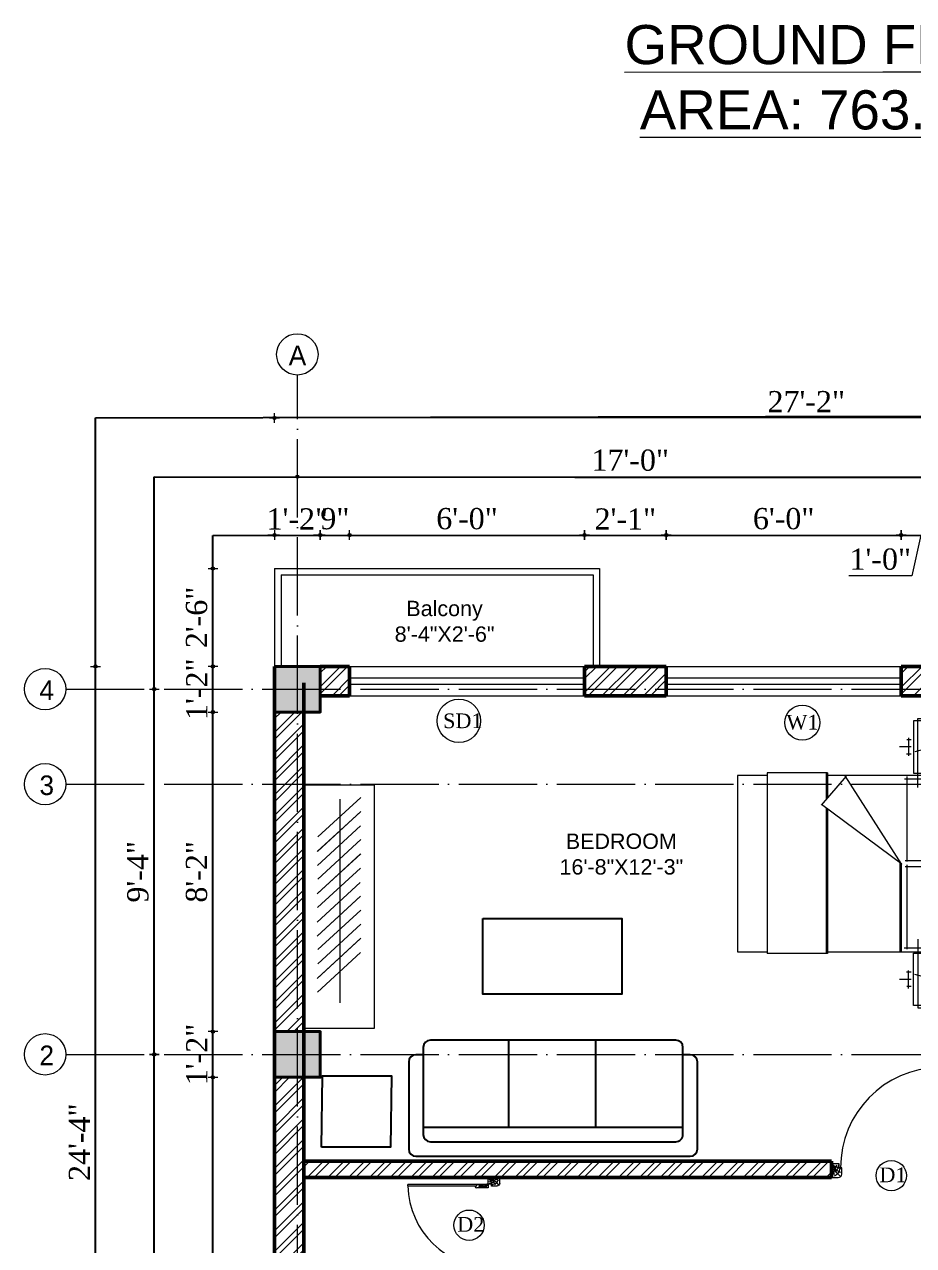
# Model space of a CAD drawing. Header units: inches. Extents: x 5914 to 162157, y -20538 to 282354.
# Drawn here: x 153976 to 154248.5, y -19398.5 to -19024.3 of the extents above; entities that cross this region are included whole.
import ezdxf

# ---------------------------------------------------------------- set-up
doc = ezdxf.new("R2010")
doc.units = ezdxf.units.IN
doc.header["$MEASUREMENT"] = 0
doc.header["$PDMODE"] = 99
doc.linetypes.add('ACAD_ISO04W100', pattern=[30, 24, -3, 0, -3])
for name, color, linetype, lineweight in [('.09', 24, 'Continuous', 9), ('.1', 168, 'Continuous', 13), ('A-FUR', 42, 'Continuous', 5), ('CENTER  LINE RA', 10, 'ACAD_ISO04W100', 20), ('CONC. OUTLINE RA', 150, 'Continuous', 40), ('DOOR-WIN RA', 3, 'Continuous', 20), ('ELE2 RA', 130, 'Continuous', 20), ('Furniture', 22, 'Continuous', 13), ('Hatch', 254, 'Continuous', 9), ('HATCH RA', 8, 'Continuous', 5), ('Text', 7, 'Continuous', 18), ('TEXTLAYER', 7, 'Continuous', 18), ('WALL RA', 42, 'Continuous', 50)]:
    doc.layers.add(name, color=color, linetype=linetype, lineweight=lineweight)
for name, color, linetype in [('lettring', 7, 'Continuous'), ('THIETBI', 8, 'Continuous'), ('WINDOW+dOOR', 5, 'Continuous')]:
    doc.layers.add(name, color=color, linetype=linetype)
doc.styles.add('DIM', font='dutch.ttf')
doc.styles.get("Standard").update_dxf_attribs({"font": 'arial.ttf'})
doc.styles.add('titles', font='GOTHICB.TTF')
doc.dimstyles.new('Copy of DIM 8', dxfattribs={"dimtxt": 6.5, "dimasz": 1, "dimexe": 6, "dimexo": 18, "dimgap": 1.6875, "dimtad": 1, "dimdec": 0, "dimzin": 3, "dimdsep": 46, "dimlunit": 4, "dimtxsty": 'DIM', "dimblk": 'dot 2', "dimcen": 0.09375, "dimse1": 1, "dimse2": 1, "dimclrd": 1, "dimclre": 1, "dimclrt": 256, "dimadec": 0, "dimazin": 0, "dimtfac": 0.75, "dimtdec": 0, "dimtix": 1, "dimtmove": 1, "dimatfit": 3, "dimldrblk": 'DOT', "dimfxl": 1, "dimtolj": 1, "dimtzin": 0, "dimlwd": 9, "dimlwe": 9, "dimarcsym": 0})
pattern_1 = [(45, (9494.8653, -3872.767), (-3.18198052, 3.18198052), []), (45, (9496.9866, -3872.767), (-3.18198052, 3.18198052), [])]

# ---------------------------------------------------------------- blocks, each defined once
blk = doc.blocks.new('30 inch door')
at = {"layer": '.09'}
blk.add_arc((10330.01, 24687.1), 25.67, 91.332, 180, dxfattribs=at)
at = {"layer": '.1'}
for p, q in [((10329.41, 24712.76), (10329.41, 24691.67)), ((10329.41, 24712.76), (10329.81, 24712.76)), ((10329.81, 24691.67), (10329.81, 24712.76)), ((10328.81, 24688.15), (10328.81, 24691.67)), ((10329.29, 24692.15), (10329.41, 24692.15)), ((10329.41, 24692.15), (10329.41, 24691.67)), ((10329.41, 24691.67), (10329.81, 24691.67)), ((10329.41, 24691.67), (10329.81, 24691.67)), ((10329.81, 24691.67), (10329.81, 24692.15)), ((10329.81, 24692.15), (10330.01, 24692.15)), ((10330.01, 24692.15), (10330.01, 24688.15)), ((10302.02, 24688.15), (10302.02, 24684.65)), ((10304.03, 24688.15), (10302.02, 24688.15)), ((10304.03, 24688.15), (10304.03, 24688.15)), ((10304.03, 24687.1), (10304.03, 24688.15)), ((10304.65, 24687.1), (10304.03, 24687.1)), ((10304.65, 24685.52), (10304.65, 24687.1)), ((10330.01, 24688.15), (10328.81, 24688.15)), ((10329.4, 24687.1), (10330.01, 24687.1)), ((10329.4, 24685.52), (10329.4, 24687.1)), ((10330.01, 24687.1), (10330.01, 24688.15)), ((10330.01, 24688.15), (10332.02, 24688.15)), ((10332.02, 24688.15), (10332.02, 24684.65)), ((10302.02, 24684.65), (10303.77, 24684.65)), ((10332.02, 24684.65), (10330.27, 24684.65))]:
    blk.add_line(p, q, dxfattribs=at)
for centre, major_axis, start_param, end_param in [((10329.29, 24691.67), (-0.339, 0.339), 5.497787, 7.068583), ((10303.77, 24685.52), (-0.619, -0.619), 0.785398, 2.356194)]:
    blk.add_ellipse(centre, major_axis=major_axis, ratio=1, start_param=start_param, end_param=end_param, dxfattribs=at)
at = {"layer": '.1', "extrusion": (0, 0, -1)}
blk.add_ellipse((10330.27, 24685.52), major_axis=(-0.619, 0.619), ratio=1, start_param=3.926991, end_param=5.497787, dxfattribs=at)
blk.add_line((10330.01, 24688.15), (10330.01, 24688.15))
at = {"layer": 'Hatch', "lineweight": 0}
for points, knots in [([(10330.01, 24688.15), (10329.8, 24688.26), (10329.35, 24688.51), (10329.11, 24688.97), (10328.99, 24689.22)], [0, 0, 0, 0, 17.459472, 37.737029, 37.737029, 37.737029, 37.737029]), ([(10329.9, 24690.9), (10329.69, 24690.85), (10329.25, 24690.74), (10329.1, 24690.31), (10329.02, 24690.08)], [0, 0, 0, 0, 15.424483, 31.99547, 31.99547, 31.99547, 31.99547]), ([(10329.92, 24690.24), (10329.72, 24690.12), (10329.23, 24689.84), (10329.13, 24689.27), (10329.07, 24688.95)], [0, 0, 0, 0, 17.254821, 40.319618, 40.319618, 40.319618, 40.319618]), ([(10330.01, 24688.15), (10329.7, 24688.44), (10329.1, 24689.01), (10329.14, 24689.82), (10329.09, 24691.13)], [0, 0, 0, 0, 30.296971, 58.529009, 58.529009, 58.529009, 58.529009]), ([(10329.9, 24689.44), (10329.59, 24689.24), (10329.23, 24689.01), (10329.2, 24688.63), (10329.2, 24688.58)], [0, 0, 0, 0, 24.633819, 28.489546, 28.489546, 28.489546, 28.489546]), ([(10330.01, 24688.15), (10329.86, 24688.5), (10329.47, 24689.39), (10329.44, 24690.38), (10329.42, 24690.98)], [0, 0, 0, 0, 28.413311, 72.750806, 72.750806, 72.750806, 72.750806]), ([(10330.01, 24688.15), (10329.93, 24688.7), (10329.77, 24689.76), (10329.75, 24690.84), (10329.74, 24691.37)], [0, 0, 0, 0, 41.50394, 80.765622, 80.765622, 80.765622, 80.765622]), ([(10302.02, 24688.15), (10302.05, 24687.95), (10302.17, 24687.01), (10302.48, 24686.12), (10302.72, 24685.42)], [0, 0, 0, 0, 17.459471, 80.67073, 80.67073, 80.67073, 80.67073]), ([(10302.02, 24688.15), (10302.41, 24687.86), (10303.15, 24687.31), (10304.04, 24687.05), (10304.45, 24686.93)], [0, 0, 0, 0, 41.503939, 78.170205, 78.170205, 78.170205, 78.170205]), ([(10302.02, 24688.15), (10302.45, 24687.5), (10303.05, 24686.59), (10304.02, 24686.14), (10304.29, 24686.01)], [0, 0, 0, 0, 64.705486, 90.408952, 90.408952, 90.408952, 90.408952]), ([(10302.02, 24688.15), (10302.13, 24687.79), (10302.35, 24687.1), (10302.97, 24686.1), (10304.18, 24685.07)], [0, 0, 0, 0, 30.296971, 58.529009, 58.529009, 58.529009, 58.529009]), ([(10303.35, 24687.82), (10303.2, 24687.43), (10302.98, 24686.82), (10302.44, 24686.51), (10302.25, 24686.4)], [0, 0, 0, 0, 34.642749, 52.790216, 52.790216, 52.790216, 52.790216]), ([(10303.86, 24687.89), (10303.73, 24687.32), (10303.52, 24686.4), (10302.7, 24686), (10302.39, 24685.85)], [0, 0, 0, 0, 47.051669, 75.417188, 75.417188, 75.417188, 75.417188]), ([(10304.15, 24687.01), (10304.07, 24686.57), (10303.9, 24685.69), (10303.13, 24685.22), (10302.75, 24684.98)], [0, 0, 0, 0, 36.886594, 73.591637, 73.591637, 73.591637, 73.591637]), ([(10332.02, 24688.15), (10331.63, 24687.86), (10330.89, 24687.31), (10330.01, 24687.05), (10329.59, 24686.93)], [0, 0, 0, 0, 41.503939, 78.170205, 78.170205, 78.170205, 78.170205]), ([(10332.02, 24688.15), (10331.59, 24687.5), (10330.99, 24686.59), (10330.03, 24686.14), (10329.75, 24686.01)], [0, 0, 0, 0, 64.705486, 90.408952, 90.408952, 90.408952, 90.408952]), ([(10332.02, 24688.15), (10331.91, 24687.79), (10331.69, 24687.1), (10331.07, 24686.1), (10329.87, 24685.07)], [0, 0, 0, 0, 30.296971, 58.529009, 58.529009, 58.529009, 58.529009]), ([(10329.89, 24687.01), (10329.98, 24686.57), (10330.14, 24685.69), (10330.91, 24685.22), (10331.29, 24684.98)], [0, 0, 0, 0, 36.886594, 73.591637, 73.591637, 73.591637, 73.591637]), ([(10330.18, 24687.89), (10330.31, 24687.32), (10330.52, 24686.4), (10331.35, 24686), (10331.66, 24685.85)], [0, 0, 0, 0, 47.051669, 75.417188, 75.417188, 75.417188, 75.417188]), ([(10330.7, 24687.82), (10330.84, 24687.43), (10331.06, 24686.82), (10331.61, 24686.51), (10331.8, 24686.4)], [0, 0, 0, 0, 34.642749, 52.790216, 52.790216, 52.790216, 52.790216]), ([(10332.02, 24688.15), (10332, 24687.95), (10331.87, 24687.01), (10331.56, 24686.12), (10331.32, 24685.42)], [0, 0, 0, 0, 17.459471, 80.67073, 80.67073, 80.67073, 80.67073])]:
    blk.add_open_spline(points, degree=3, knots=knots, dxfattribs=at)
blk = doc.blocks.new('COLUMN')
at = {"layer": 'CONC. OUTLINE RA', "transparency": 33554687}
h = blk.add_hatch(color=256, dxfattribs=at)
h.dxf.hatch_style = 1
h.paths.add_polyline_path([(148062.93, -13130.45), (148076.93, -13130.45), (148076.93, -13116.45), (148062.93, -13116.45)])
at = {"layer": 'CONC. OUTLINE RA'}
blk.add_lwpolyline([(148062.93, -13116.45), (148076.93, -13116.45), (148076.93, -13130.45), (148062.93, -13130.45)], close=True, dxfattribs=at)
blk = doc.blocks.new('A$C2A650008')
at = {"layer": 'A-FUR'}
for p, q in [((-74.11, 13.02), (-90.97, 13.02)), ((-90.97, -6.3), (-90.97, 13.02)), ((-80.98, 12.72), (-85.85, -5.45)), ((-74.11, -10.37), (-74.11, 13.02)), ((-90.52, -5.58), (-90.52, 12.3)), ((-90.52, 12.3), (-72.65, 12.3)), ((-72.65, 12.3), (-72.65, -5.58)), ((-91.38, 6.62), (-73.1, 1.72)), ((-85.74, 4.89), (-87.52, 4.59)), ((-82.37, 6.87), (-81.23, 8.27)), ((-71.92, 5.78), (-70.42, 5.78)), ((-70.96, 6.46), (-70.96, 0.35)), ((-83.76, 1.91), (-83.84, -1.7)), ((-80.74, 3.68), (-77.55, 1.98)), ((-71.92, 3.36), (-67.96, 3.36)), ((-71.92, 0.94), (-70.3, 0.94)), ((-90.97, -6.3), (-43.44, -6.3)), ((-90.97, -6.3), (-90.97, -66.3)), ((-90.97, -6.3), (-70.8, -6.3)), ((-90.97, -66.3), (-90.97, -6.3)), ((-72.65, -5.58), (-90.52, -5.58)), ((-90.18, -7.63), (-69.6, -7.63)), ((-89.76, -35.72), (-89.76, -7)), ((-70.44, -6.69), (-70.44, -35.63)), ((-68.72, -36.65), (-49.48, -6.48)), ((-49.77, -6.59), (-41.27, -16.48)), ((-43.44, -5.48), (-43.44, -13.94)), ((-43.44, -5.48), (-22.87, -5.48)), ((-42.96, -5.48), (-42.96, -14.5)), ((-22.87, -5.48), (-22.87, -66.85)), ((-22.87, -6.3), (-12.84, -6.3)), ((-12.84, -6.3), (-12.84, -66.3)), ((-41.36, -16.06), (-68.68, -36.43)), ((-43.44, -17.62), (-43.44, -66.85)), ((-42.96, -17.26), (-42.96, -66.85)), ((-69.87, -35.22), (-90.25, -35.22)), ((-89.76, -65.95), (-89.76, -36.85)), ((-70.44, -36.77), (-70.44, -65.37)), ((-68.5, -36.25), (-68.5, -66.3)), ((-68.02, -35.78), (-68.02, -66.3)), ((-90.25, -37.39), (-69.87, -37.39)), ((-74.11, -61.97), (-74.11, -85.36)), ((-43.44, -66.3), (-90.97, -66.3)), ((-90.97, -66.3), (-90.97, -85.36)), ((-69.53, -64.97), (-90.74, -64.97)), ((-12.84, -66.3), (-22.87, -66.3)), ((-90.52, -66.76), (-90.52, -84.63)), ((-72.65, -66.76), (-90.52, -66.76)), ((-80.98, -85.05), (-85.85, -66.89)), ((-72.65, -84.63), (-72.65, -66.76)), ((-43.44, -66.85), (-22.87, -66.85)), ((-91.38, -78.96), (-73.1, -74.06)), ((-80.74, -76.02), (-77.55, -74.32)), ((-71.92, -73.28), (-70.3, -73.28)), ((-70.96, -78.79), (-70.96, -72.69)), ((-71.92, -75.7), (-67.96, -75.7)), ((-71.92, -78.11), (-70.42, -78.11)), ((-82.37, -79.2), (-81.23, -80.61)), ((-74.11, -85.36), (-90.97, -85.36)), ((-90.52, -84.63), (-72.65, -84.63))]:
    blk.add_line(p, q, dxfattribs=at)
for centre, major_axis, start_param, end_param in [((-82.54, 3.29), (3.95, 3.95), 6.28318530712061, 12.5663706143002), ((-82.54, 3.29), (-3.64, 3.64), 4.712389, 10.995574), ((-83.2, 4.43), (1.82, 1.82), 3.926993, 10.210178), ((-83.2, 4.43), (-1.52, 1.52), -1.570796, 4.712389)]:
    blk.add_ellipse(centre, major_axis=major_axis, ratio=1, start_param=start_param, end_param=end_param, dxfattribs=at)
at = {"layer": 'A-FUR', "extrusion": (0, 0, -1)}
for centre, major_axis, start_param, end_param in [((-82.54, -75.63), (-3.95, 3.95), 3.141593, 9.424778), ((-82.54, -75.63), (3.64, 3.64), 1.570796326731005, 7.853981633910592), ((-83.2, -76.77), (1.82, 1.82), -0.588961555347947, 5.69422375183164), ((-83.2, -76.77), (-1.52, 1.52), 0.886531, 7.169716)]:
    blk.add_ellipse(centre, major_axis=major_axis, ratio=1, start_param=start_param, end_param=end_param, dxfattribs=at)
blk = doc.blocks.new('dot1')
at = {"layer": 'Hatch'}
h = blk.add_hatch(color=256, dxfattribs=at)
edge = h.paths.add_edge_path()
edge.add_arc((0, 0), 1, 0, 360)
for p, q in [((3, 0), (-3, 0)), ((0, 3), (0, -3))]:
    blk.add_line(p, q, dxfattribs=at)
blk.add_circle((0, 0), 1, dxfattribs=at)
blk = doc.blocks.new('dot 2')
at = {"layer": 'Hatch', "xscale": 0.5, "yscale": 0.5, "zscale": 0.5}
blk.add_blockref('dot1', (0, 0), dxfattribs=at)
blk = doc.blocks.new('*D876')
at = {"layer": 'Defpoints', "color": 0, "transparency": 16777216}
for p in [(159867.42, -18564.47), (159853.42, -18604.7), (159867.42, -18604.7)]:
    blk.add_point(p, dxfattribs=at)
at = {"layer": 'lettring', "color": 1, "lineweight": 9, "transparency": 16777216}
for p, q in [((159852.42, -18564.47), (159851.42, -18564.47)), ((159853.42, -18564.47), (159867.42, -18564.47)), ((159868.42, -18564.47), (159869.42, -18564.47))]:
    blk.add_line(p, q, dxfattribs=at)
blk.add_blockref('dot 2', (159853.42, -18564.47), dxfattribs=at)
at = {"layer": 'lettring', "color": 1, "lineweight": 9, "transparency": 16777216, "rotation": 180}
blk.add_blockref('dot 2', (159867.42, -18564.47), dxfattribs=at)
at = {"layer": 'lettring', "transparency": 16777216, "insert": (159860.42, -18559.51), "char_height": 6.5, "attachment_point": 5, "style": 'DIM'}
blk.add_mtext('\\A1;1\'-2"', dxfattribs=at)
blk = doc.blocks.new('_Dot')
at = {"color": 0, "linetype": 'ByBlock', "lineweight": -2}
blk.add_line((-0.5, 0), (-1, 0), dxfattribs=at)
at = {"color": 0, "linetype": 'ByBlock', "const_width": 0.5}
blk.add_lwpolyline([(-0.25, 0, 1), (0.25, 0, 1)], format="xyb", close=True, dxfattribs=at)
blk = doc.blocks.new('*D877')
at = {"layer": 'Defpoints', "color": 0, "transparency": 16777216}
for p in [(159876.42, -18564.47), (159867.42, -18604.7), (159876.42, -18604.7)]:
    blk.add_point(p, dxfattribs=at)
at = {"layer": 'lettring', "color": 1, "lineweight": 9, "transparency": 16777216}
for p, q in [((159866.42, -18564.47), (159865.42, -18564.47)), ((159867.42, -18564.47), (159876.42, -18564.47)), ((159877.42, -18564.47), (159878.42, -18564.47))]:
    blk.add_line(p, q, dxfattribs=at)
blk.add_blockref('dot 2', (159867.42, -18564.47), dxfattribs=at)
at = {"layer": 'lettring', "color": 1, "lineweight": 9, "transparency": 16777216, "rotation": 180}
blk.add_blockref('dot 2', (159876.42, -18564.47), dxfattribs=at)
at = {"layer": 'lettring', "transparency": 16777216, "insert": (159871.92, -18559.47), "char_height": 6.5, "attachment_point": 5, "style": 'DIM'}
blk.add_mtext('\\A1;9"', dxfattribs=at)
blk = doc.blocks.new('*D878')
at = {"layer": 'Defpoints', "color": 0, "transparency": 16777216}
for p in [(159948.42, -18564.47), (159876.42, -18604.7), (159948.42, -18604.7)]:
    blk.add_point(p, dxfattribs=at)
at = {"layer": 'lettring', "color": 1, "lineweight": 9, "transparency": 16777216}
blk.add_line((159877.42, -18564.47), (159947.42, -18564.47), dxfattribs=at)
at = {"layer": 'lettring', "color": 1, "lineweight": 9, "transparency": 16777216, "rotation": 180}
blk.add_blockref('dot 2', (159876.42, -18564.47), dxfattribs=at)
at = {"layer": 'lettring', "color": 1, "lineweight": 9, "transparency": 16777216}
blk.add_blockref('dot 2', (159948.42, -18564.47), dxfattribs=at)
at = {"layer": 'lettring', "transparency": 16777216, "insert": (159912.42, -18559.47), "char_height": 6.5, "attachment_point": 5, "style": 'DIM'}
blk.add_mtext('\\A1;6\'-0"', dxfattribs=at)
blk = doc.blocks.new('*D880')
at = {"layer": 'Defpoints', "color": 0, "transparency": 16777216}
for p in [(160045.46, -18564.47), (159973.46, -18604.7), (160045.46, -18604.7)]:
    blk.add_point(p, dxfattribs=at)
at = {"layer": 'lettring', "color": 1, "lineweight": 9, "transparency": 16777216}
blk.add_line((159974.46, -18564.47), (160044.46, -18564.47), dxfattribs=at)
at = {"layer": 'lettring', "color": 1, "lineweight": 9, "transparency": 16777216, "rotation": 180}
blk.add_blockref('dot 2', (159973.46, -18564.47), dxfattribs=at)
at = {"layer": 'lettring', "color": 1, "lineweight": 9, "transparency": 16777216}
blk.add_blockref('dot 2', (160045.46, -18564.47), dxfattribs=at)
at = {"layer": 'lettring', "transparency": 16777216, "insert": (160009.46, -18559.47), "char_height": 6.5, "attachment_point": 5, "style": 'DIM'}
blk.add_mtext('\\A1;6\'-0"', dxfattribs=at)
blk = doc.blocks.new('*D881')
at = {"layer": 'Defpoints', "color": 0, "transparency": 16777216}
for p in [(160057.46, -18564.47), (160045.46, -18604.7), (160057.46, -18604.7)]:
    blk.add_point(p, dxfattribs=at)
at = {"layer": 'lettring', "color": 1, "lineweight": 9, "transparency": 16777216}
for p, q in [((160046.46, -18564.47), (160056.46, -18564.47)), ((160051.46, -18564.47), (160048.69, -18576.91)), ((160048.69, -18576.91), (160029.46, -18576.91))]:
    blk.add_line(p, q, dxfattribs=at)
at = {"layer": 'lettring', "color": 1, "lineweight": 9, "transparency": 16777216, "rotation": 180}
blk.add_blockref('dot 2', (160045.46, -18564.47), dxfattribs=at)
at = {"layer": 'lettring', "color": 1, "lineweight": 9, "transparency": 16777216}
blk.add_blockref('dot 2', (160057.46, -18564.47), dxfattribs=at)
at = {"layer": 'lettring', "transparency": 16777216, "insert": (160039.07, -18571.88), "char_height": 6.5, "attachment_point": 5, "style": 'DIM'}
blk.add_mtext('\\A1;1\'-0"', dxfattribs=at)
blk = doc.blocks.new('*D888')
at = {"layer": 'Defpoints', "color": 0, "transparency": 16777216}
for p in [(160064.46, -18546.57), (159860.42, -18611.67), (160064.46, -18611.67)]:
    blk.add_point(p, dxfattribs=at)
at = {"layer": 'lettring', "color": 1, "lineweight": 9, "transparency": 16777216}
blk.add_line((159861.42, -18546.57), (160063.46, -18546.57), dxfattribs=at)
at = {"layer": 'lettring', "color": 1, "lineweight": 9, "transparency": 16777216, "rotation": 180}
blk.add_blockref('dot 2', (159860.42, -18546.57), dxfattribs=at)
at = {"layer": 'lettring', "color": 1, "lineweight": 9, "transparency": 16777216}
blk.add_blockref('dot 2', (160064.46, -18546.57), dxfattribs=at)
at = {"layer": 'lettring', "transparency": 16777216, "insert": (159962.44, -18541.55), "char_height": 6.5, "attachment_point": 5, "style": 'DIM'}
blk.add_mtext('\\A1;17\'-0"', dxfattribs=at)
blk = doc.blocks.new('*D890')
at = {"layer": 'Defpoints', "color": 0, "transparency": 16777216}
for p in [(159853.42, -18528.57), (159853.42, -18629.81), (160179.37, -18629.81)]:
    blk.add_point(p, dxfattribs=at)
at = {"layer": 'lettring', "color": 1, "lineweight": 9, "transparency": 16777216}
blk.add_line((160178.37, -18528.57), (159854.42, -18528.57), dxfattribs=at)
at = {"layer": 'lettring', "color": 1, "lineweight": 9, "transparency": 16777216, "rotation": 180}
blk.add_blockref('dot 2', (159853.42, -18528.57), dxfattribs=at)
at = {"layer": 'lettring', "color": 1, "lineweight": 9, "transparency": 16777216}
blk.add_blockref('dot 2', (160179.37, -18528.57), dxfattribs=at)
at = {"layer": 'lettring', "transparency": 16777216, "insert": (160016.39, -18523.57), "char_height": 6.5, "attachment_point": 5, "style": 'DIM'}
blk.add_mtext('\\A1;27\'-2"', dxfattribs=at)
blk = doc.blocks.new('nbc')
at = {"layer": 'CENTER  LINE RA', "linetype": 'ACAD_ISO04W100'}
for p, q in [((157544.19, -18980.32), (157544.19, -18515.32)), ((157473.24, -18611.56), (158032.97, -18611.56)), ((157473.24, -18640.7), (158032.97, -18640.7)), ((157473.24, -18723.5), (158032.97, -18723.5))]:
    blk.add_line(p, q, dxfattribs=at)
at = {"layer": 'Text'}
for centre in [(157544.19, -18508.98), (157544.19, -18508.98), (157544.19, -18508.98), (157466.9, -18611.56), (157466.89, -18611.56), (157466.9, -18611.56), (157466.9, -18640.7), (157466.89, -18640.7), (157466.9, -18640.7), (157466.9, -18723.5), (157466.89, -18723.5), (157466.9, -18723.5)]:
    blk.add_circle(centre, 6.34, dxfattribs=at)
at = {"layer": 'Text', "char_height": 6, "width": 68.6783, "attachment_point": 3, "rotation": 0.0035, "style": 'titles'}
for s, insert in [('{\\fStylus BT|b0|i0|c0|p34;A}', (157546.91, -18506.3)), ('{\\fStylus BT|b0|i0|c0|p34;4}', (157469.62, -18608.89)), ('{\\fStylus BT|b0|i0|c0|p34;3}', (157469.62, -18638.03)), ('{\\fStylus BT|b0|i0|c0|p34;2}', (157469.62, -18720.82))]:
    blk.add_mtext(s, dxfattribs=dict(at, insert=insert))
blk = doc.blocks.new('*D906')
at = {"layer": 'Defpoints', "color": 0, "transparency": 16777216}
for p in [(159870.56, -18574.71), (159834.56, -18604.71), (159870.56, -18604.71)]:
    blk.add_point(p, dxfattribs=at)
at = {"layer": 'lettring', "color": 1, "lineweight": 9, "transparency": 16777216}
blk.add_line((159834.56, -18575.71), (159834.56, -18603.71), dxfattribs=at)
for p, rotation in [((159834.56, -18574.71), 90), ((159834.56, -18604.71), 270)]:
    blk.add_blockref('dot 2', p, dxfattribs=dict(at, rotation=rotation))
at = {"layer": 'lettring', "transparency": 16777216, "insert": (159829.56, -18589.71), "char_height": 6.5, "attachment_point": 5, "rotation": 90, "style": 'DIM'}
blk.add_mtext('\\A1;2\'-6"', dxfattribs=at)
blk = doc.blocks.new('*D907')
at = {"layer": 'Defpoints', "color": 0, "transparency": 16777216}
for p in [(159870.56, -18604.71), (159834.56, -18618.71), (159870.56, -18618.71)]:
    blk.add_point(p, dxfattribs=at)
at = {"layer": 'lettring', "color": 1, "lineweight": 9, "transparency": 16777216}
for p, q in [((159834.56, -18603.71), (159834.56, -18602.71)), ((159834.56, -18604.71), (159834.56, -18618.71)), ((159834.56, -18619.71), (159834.56, -18620.71))]:
    blk.add_line(p, q, dxfattribs=at)
for p, rotation in [((159834.56, -18604.71), 270), ((159834.56, -18618.71), 90)]:
    blk.add_blockref('dot 2', p, dxfattribs=dict(at, rotation=rotation))
at = {"layer": 'lettring', "transparency": 16777216, "insert": (159829.59, -18611.71), "char_height": 6.5, "attachment_point": 5, "rotation": 90, "style": 'DIM'}
blk.add_mtext('\\A1;1\'-2"', dxfattribs=at)
blk = doc.blocks.new('*D908')
at = {"layer": 'Defpoints', "color": 0, "transparency": 16777216}
for p in [(159870.56, -18618.71), (159834.56, -18716.65), (159870.56, -18716.65)]:
    blk.add_point(p, dxfattribs=at)
at = {"layer": 'lettring', "color": 1, "lineweight": 9, "transparency": 16777216}
blk.add_line((159834.56, -18619.71), (159834.56, -18715.65), dxfattribs=at)
for p, rotation in [((159834.56, -18618.71), 90), ((159834.56, -18716.65), 270)]:
    blk.add_blockref('dot 2', p, dxfattribs=dict(at, rotation=rotation))
at = {"layer": 'lettring', "transparency": 16777216, "insert": (159829.55, -18667.68), "char_height": 6.5, "attachment_point": 5, "rotation": 90, "style": 'DIM'}
blk.add_mtext('\\A1;8\'-2"', dxfattribs=at)
blk = doc.blocks.new('*D909')
at = {"layer": 'Defpoints', "color": 0, "transparency": 16777216}
for p in [(159870.56, -18716.65), (159834.56, -18730.65), (159870.56, -18730.65)]:
    blk.add_point(p, dxfattribs=at)
at = {"layer": 'lettring', "color": 1, "lineweight": 9, "transparency": 16777216}
for p, q in [((159834.56, -18715.65), (159834.56, -18714.65)), ((159834.56, -18716.65), (159834.56, -18730.65)), ((159834.56, -18731.65), (159834.56, -18732.65))]:
    blk.add_line(p, q, dxfattribs=at)
for p, rotation in [((159834.56, -18716.65), 270), ((159834.56, -18730.65), 90)]:
    blk.add_blockref('dot 2', p, dxfattribs=dict(at, rotation=rotation))
at = {"layer": 'lettring', "transparency": 16777216, "insert": (159829.59, -18723.65), "char_height": 6.5, "attachment_point": 5, "rotation": 90, "style": 'DIM'}
blk.add_mtext('\\A1;1\'-2"', dxfattribs=at)
blk = doc.blocks.new('*D910')
at = {"layer": 'Defpoints', "color": 0, "transparency": 16777216}
for p in [(159870.56, -18730.65), (159834.56, -18882.35), (159870.56, -18882.35)]:
    blk.add_point(p, dxfattribs=at)
at = {"layer": 'lettring', "color": 1, "lineweight": 9, "transparency": 16777216}
blk.add_line((159834.56, -18731.65), (159834.56, -18881.35), dxfattribs=at)
for p, rotation in [((159834.56, -18730.65), 90), ((159834.56, -18882.35), 270)]:
    blk.add_blockref('dot 2', p, dxfattribs=dict(at, rotation=rotation))
at = {"layer": 'lettring', "transparency": 16777216, "insert": (159829.53, -18806.5), "char_height": 6.5, "attachment_point": 5, "rotation": 90, "style": 'DIM'}
blk.add_mtext('\\A1;12\'-8"', dxfattribs=at)
blk = doc.blocks.new('*D912')
at = {"layer": 'Defpoints', "color": 0, "transparency": 16777216}
for p in [(159816.56, -18723.64), (159877.56, -18723.65), (159877.56, -18889.31)]:
    blk.add_point(p, dxfattribs=at)
at = {"layer": 'lettring', "color": 1, "lineweight": 9, "transparency": 16777216}
blk.add_line((159816.56, -18888.31), (159816.56, -18724.64), dxfattribs=at)
for p, rotation in [((159816.56, -18723.64), 89.99950363250453), ((159816.56, -18889.31), 269.9995036325045)]:
    blk.add_blockref('dot 2', p, dxfattribs=dict(at, rotation=rotation))
at = {"layer": 'lettring', "transparency": 16777216, "insert": (159811.53, -18806.48), "char_height": 6.5, "attachment_point": 5, "rotation": 89.9995, "style": 'DIM'}
blk.add_mtext('\\A1;13\'-10"', dxfattribs=at)
blk = doc.blocks.new('*D913')
at = {"layer": 'Defpoints', "color": 0, "transparency": 16777216}
for p in [(159816.56, -18611.68), (159877.56, -18611.68), (159877.56, -18723.65)]:
    blk.add_point(p, dxfattribs=at)
at = {"layer": 'lettring', "color": 1, "lineweight": 9, "transparency": 16777216}
blk.add_line((159816.56, -18722.64), (159816.56, -18612.68), dxfattribs=at)
for p, rotation in [((159816.56, -18611.68), 89.99950363250667), ((159816.56, -18723.64), 269.9995036325067)]:
    blk.add_blockref('dot 2', p, dxfattribs=dict(at, rotation=rotation))
at = {"layer": 'lettring', "transparency": 16777216, "insert": (159811.56, -18667.66), "char_height": 6.5, "attachment_point": 5, "rotation": 89.9995, "style": 'DIM'}
blk.add_mtext('\\A1;9\'-4"', dxfattribs=at)
blk = doc.blocks.new('*D914')
at = {"layer": 'Defpoints', "color": 0, "transparency": 16777216}
for p in [(159870.56, -18604.71), (159798.56, -18896.35), (159870.56, -18896.35)]:
    blk.add_point(p, dxfattribs=at)
at = {"layer": 'lettring', "color": 1, "lineweight": 9, "transparency": 16777216}
blk.add_line((159798.56, -18605.71), (159798.56, -18895.35), dxfattribs=at)
for p, rotation in [((159798.56, -18604.71), 90), ((159798.56, -18896.35), 270)]:
    blk.add_blockref('dot 2', p, dxfattribs=dict(at, rotation=rotation))
at = {"layer": 'lettring', "transparency": 16777216, "insert": (159793.62, -18750.53), "char_height": 6.5, "attachment_point": 5, "rotation": 90, "style": 'DIM'}
blk.add_mtext('\\A1;24\'-4"', dxfattribs=at)
blk = doc.blocks.new('FGDFG')
at = {"layer": 'TEXTLAYER', "ltscale": 5, "insert": (154213.03, -19024.47), "char_height": 12, "width": 394.9279, "attachment_point": 1, "rotation": 0.0057}
blk.add_mtext('{\\LGROUND FLOOR PLAN \\P AREA: 763.37 sq. ft.}', dxfattribs=at)
blk = doc.blocks.new('BFKJV')
at = {"layer": 'HATCH RA'}
h = blk.add_hatch(dxfattribs=at)
h.set_pattern_fill('ANSI32', color=256, scale=12)
h.set_pattern_definition(pattern_1)
h.paths.add_polyline_path([(159867.42, -18604.7), (159867.42, -18613.7), (159876.42, -18613.7), (159876.42, -18604.7)])
h = blk.add_hatch(dxfattribs=at)
h.set_pattern_fill('ANSI32', color=256, scale=12)
h.set_pattern_definition(pattern_1)
h.paths.add_polyline_path([(159973.46, -18613.7), (159973.46, -18604.7), (159948.42, -18604.7), (159948.42, -18613.7)])
h = blk.add_hatch(dxfattribs=at)
h.set_pattern_fill('ANSI32', color=256, scale=12)
h.set_pattern_definition(pattern_1)
h.paths.add_polyline_path([(160057.46, -18613.7), (160057.46, -18604.7), (160045.46, -18604.7), (160045.46, -18613.7)])
h = blk.add_hatch(dxfattribs=at)
h.set_pattern_fill('ANSI32', color=256, scale=12)
h.set_pattern_definition(pattern_1)
h.paths.add_polyline_path([(159853.42, -18716.64), (159862.42, -18716.64), (159862.42, -18618.7), (159853.42, -18618.7)])
h = blk.add_hatch(dxfattribs=at)
h.set_pattern_fill('ANSI32', color=256, scale=12)
h.set_pattern_definition(pattern_1)
h.paths.add_polyline_path([(159862.42, -18730.64), (159853.42, -18730.64), (159853.42, -18882.34), (159862.42, -18882.34)])
h = blk.add_hatch(dxfattribs=at)
h.set_pattern_fill('ANSI32', color=256, scale=12)
h.set_pattern_definition(pattern_1)
h.paths.add_polyline_path([(160024.11, -18757.14), (160024.11, -18756.34), (159862.42, -18756.34), (159862.42, -18761.34), (159922.42, -18761.34), (160024.11, -18761.34)])
at = {"layer": 'Defpoints'}
for points in [[(159798.56, -18528.57), (160209.18, -18527.75), (160344.5, -18669.01), (160345.31, -18968.87), (159798.56, -18968.11)], [(159816.56, -18546.57), (160203.2, -18546.97), (160326.52, -18676.39), (160327.26, -18950.85), (159816.56, -18950.13)], [(159834.56, -18564.57), (160195.2, -18564.54), (160308.55, -18688.93), (160308.71, -18932.18), (159834.56, -18932.16)]]:
    blk.add_lwpolyline(points, close=True, dxfattribs=at)
at = {"layer": 'DOOR-WIN RA'}
for p, q in [((159876.42, -18604.7), (159948.42, -18604.7)), ((159973.46, -18604.7), (160045.46, -18604.7)), ((159876.42, -18608.2), (159948.42, -18608.2)), ((159876.42, -18610.2), (159948.42, -18610.2)), ((159973.46, -18608.2), (160045.46, -18608.2)), ((159973.46, -18610.2), (160045.46, -18610.2)), ((159876.42, -18613.7), (159948.42, -18613.7)), ((159973.46, -18613.7), (160045.46, -18613.7))]:
    blk.add_line(p, q, dxfattribs=at)
at = {"layer": 'ELE2 RA'}
for p, q in [((159853.42, -18574.7), (159953.06, -18574.7)), ((159853.42, -18574.7), (159853.42, -18604.7)), ((159855.42, -18576.7), (159951.06, -18576.7)), ((159855.42, -18576.7), (159855.42, -18604.7)), ((159951.06, -18576.7), (159951.06, -18604.7)), ((159953.06, -18574.7), (159953.06, -18604.7)), ((159953.03, -18578.7), (159953.03, -18604.7))]:
    blk.add_line(p, q, dxfattribs=at)
at = {"layer": 'HATCH RA'}
for p, q in [((159862.42, -18640.98), (159883.92, -18640.98)), ((159883.92, -18640.98), (159883.92, -18715.67)), ((159866.74, -18656.97), (159879.91, -18644.85)), ((159873.42, -18645.38), (159873.42, -18707.85)), ((159866.74, -18661.29), (159879.91, -18649.16)), ((159866.54, -18661.47), (159879.71, -18649.35)), ((159866.64, -18665.7), (159879.81, -18653.57)), ((159866.74, -18669.92), (159879.91, -18657.8)), ((159866.54, -18674.42), (159879.71, -18662.3)), ((159866.74, -18674.24), (159879.91, -18662.11)), ((159866.64, -18678.64), (159879.81, -18666.52)), ((159866.54, -18683.05), (159879.71, -18670.93)), ((159866.54, -18687.37), (159879.71, -18675.25)), ((159866.64, -18687.28), (159879.81, -18675.15)), ((159866.74, -18691.5), (159879.91, -18679.38)), ((159866.74, -18695.82), (159879.91, -18683.69)), ((159866.54, -18700.32), (159879.71, -18688.19)), ((159866.74, -18700.13), (159879.91, -18688.01)), ((159866.64, -18704.54), (159879.81, -18692.42)), ((159883.92, -18715.67), (159862.42, -18715.67))]:
    blk.add_line(p, q, dxfattribs=at)
at = {"layer": 'TEXTLAYER'}
for centre, radius in [((159909.94, -18621.39), 6.66), ((160015.19, -18621.94), 5.36), ((160042.44, -18760.79), 4.65), ((159913.05, -18775.97), 4.65)]:
    blk.add_circle(centre, radius, dxfattribs=at)
at = {"layer": 'THIETBI'}
for p, q in [((159976.37, -18719.26), (159901.22, -18719.26)), ((159925.2, -18745.95), (159925.2, -18719.26)), ((159951.9, -18745.95), (159951.9, -18719.26)), ((159898.99, -18723.71), (159896.77, -18723.71)), ((159898.99, -18721.48), (159898.99, -18748.18)), ((159978.6, -18748.18), (159978.6, -18721.48)), ((159980.82, -18723.71), (159978.6, -18723.71)), ((159894.54, -18725.93), (159894.54, -18752.63)), ((159983.04, -18752.63), (159983.04, -18725.93)), ((159898.99, -18745.95), (159978.6, -18745.95)), ((159901.22, -18750.4), (159976.37, -18750.4)), ((159896.77, -18754.85), (159980.82, -18754.85))]:
    blk.add_line(p, q, dxfattribs=at)
for points in [[(159917.23, -18681.98), (159959.83, -18681.98), (159959.83, -18705.17), (159917.23, -18705.17)], [(159867.86, -18752.01), (159868.15, -18730.19), (159889.28, -18730.19), (159888.99, -18752.01)]]:
    blk.add_lwpolyline(points, close=True, dxfattribs=at)
for centre, start, end in [((159901.22, -18721.48), 90, 180), ((159976.37, -18721.48), 0, 90), ((159896.77, -18725.93), 90, 180), ((159980.82, -18725.93), 0, 90), ((159901.22, -18748.18), 180, 270), ((159976.37, -18748.18), 270, 0.01), ((159896.77, -18752.63), 180, 270), ((159980.82, -18752.63), 270, 0)]:
    blk.add_arc(centre, 2.22, start, end, dxfattribs=at)
at = {"layer": 'WALL RA'}
for p, q in [((159853.42, -18604.7), (159853.42, -18896.34)), ((159876.42, -18604.7), (159867.42, -18604.7)), ((159876.42, -18613.73), (159876.42, -18604.7)), ((159973.46, -18604.7), (159948.42, -18604.7)), ((159948.42, -18613.73), (159948.42, -18604.7)), ((159973.46, -18604.7), (159973.46, -18613.7)), ((160071.46, -18604.7), (160045.46, -18604.7)), ((160045.46, -18604.7), (160045.46, -18613.7)), ((159862.42, -18609.7), (159862.42, -18887.34)), ((159876.42, -18613.7), (159867.42, -18613.7)), ((159973.46, -18613.7), (159948.42, -18613.7)), ((160062.46, -18613.7), (160045.46, -18613.7)), ((160024.11, -18756.34), (159862.42, -18756.34)), ((160024.11, -18761.34), (160024.11, -18756.34)), ((159922.42, -18761.34), (159862.42, -18761.34)), ((160024.11, -18761.34), (159922.42, -18761.34))]:
    blk.add_line(p, q, dxfattribs=at)
blk.add_blockref('nbc', (2316.23, -0.11))
at = {"layer": 'CONC. OUTLINE RA'}
for p in [(11790.49, -5488.26), (11790.49, -5600.19)]:
    blk.add_blockref('COLUMN', p, dxfattribs=at)
at = {"layer": 'Furniture', "ltscale": 10, "xscale": -0.9009198872349742, "yscale": 0.9009198872349742, "zscale": 0.9009198872349742}
blk.add_blockref('A$C2A650008', (159983.78, -18632.44), dxfattribs=at)
at = {"layer": 'WINDOW+dOOR', "extrusion": (0, 0, -1), "xscale": -1.200000004184403, "yscale": 1.200000004188042, "zscale": -1.200000004184403, "rotation": 5.857498470263067e-05}
blk.add_blockref('30 inch door', (-147661.65, -48382.9), dxfattribs=at)
at = {"layer": 'WINDOW+dOOR', "extrusion": (0, 0, -1), "xscale": -1, "zscale": -1.00000000348675, "rotation": 270}
blk.add_blockref('30 inch door', (-184607.07, -29093.36), dxfattribs=at)
at = {"char_height": 4.7109, "attachment_point": 1}
for s, insert in [('\\pi11.19613;Balcony\\P\\pi7.62117;8\'-4"X2\'-6"', (159882.63, -18584.6)), ('\\pi6.12049;BEDROOM\\P\\pi4.186;16\'-8"X12\'-3"', (159936.58, -18655.94))]:
    blk.add_mtext_dynamic_manual_height_columns(s, width=45.2655, gutter_width=23.55, heights=[0], dxfattribs=dict(at, insert=insert))
at = {"layer": 'TEXTLAYER', "char_height": 4.5, "attachment_point": 1}
for s, insert, width in [('{\\fTimes New Roman|b0|i0|c0|p18;SD1}', (159905.08, -18619.14), 6.709), ('{\\fTimes New Roman|b0|i0|c0|p18;W1}', (160010.32, -18619.56), 23.0777), ('{\\fTimes New Roman|b0|i0|c0|p18;D1}', (160038.8, -18758.29), 245.2674), ('{\\fTimes New Roman|b0|i0|c0|p18;D2}', (159909.42, -18773.47), 245.2674)]:
    blk.add_mtext(s, dxfattribs=dict(at, insert=insert, width=width))
at = {"layer": 'lettring'}
for base, p1, p2, picture, middle in [((159853.42, -18528.57), (160179.37, -18629.81), (159853.42, -18629.81), '*D890', (160016.39, -18523.57)), ((160064.46, -18546.57), (159860.42, -18611.67), (160064.46, -18611.67), '*D888', (159962.44, -18541.55)), ((159867.42, -18564.47), (159853.42, -18604.7), (159867.42, -18604.7), '*D876', (159860.42, -18559.51)), ((159876.42, -18564.47), (159867.42, -18604.7), (159876.42, -18604.7), '*D877', (159871.92, -18559.47)), ((159948.42, -18564.47), (159876.42, -18604.7), (159948.42, -18604.7), '*D878', (159912.42, -18559.47)), ((160045.46, -18564.47), (159973.46, -18604.7), (160045.46, -18604.7), '*D880', (160009.46, -18559.47))]:
    dim = blk.add_linear_dim(base=base, p1=p1, p2=p2, dimstyle='Copy of DIM 8', dxfattribs=at)
    dim.commit()
    dim.dimension.update_dxf_attribs({"geometry": picture, "text_midpoint": middle})
blk.add_linear_dim(base=(159973.46, -18564.47), p1=(159948.42, -18604.7), p2=(159973.46, -18604.7), dimstyle='Copy of DIM 8', dxfattribs=at).render()
dim = blk.add_linear_dim(base=(160057.46, -18564.47), p1=(160045.46, -18604.7), p2=(160057.46, -18604.7), dimstyle='Copy of DIM 8', dxfattribs=at)
dim.commit()
dim.dimension.update_dxf_attribs({"geometry": '*D881', "text_midpoint": (160047, -18576.91), "dimtype": 160})
for base, p1, p2, angle, picture, middle in [((159834.56, -18604.71), (159870.56, -18574.71), (159870.56, -18604.71), 90, '*D906', (159829.56, -18589.71)), ((159798.56, -18896.35), (159870.56, -18604.71), (159870.56, -18896.35), 90, '*D914', (159793.62, -18750.53)), ((159834.56, -18618.71), (159870.56, -18604.71), (159870.56, -18618.71), 90, '*D907', (159829.59, -18611.71)), ((159816.56, -18611.68), (159877.56, -18723.65), (159877.56, -18611.68), 269.9995, '*D913', (159811.56, -18667.66)), ((159834.56, -18716.65), (159870.56, -18618.71), (159870.56, -18716.65), 90, '*D908', (159829.55, -18667.68)), ((159834.56, -18730.65), (159870.56, -18716.65), (159870.56, -18730.65), 90, '*D909', (159829.59, -18723.65)), ((159834.56, -18882.35), (159870.56, -18730.65), (159870.56, -18882.35), 90, '*D910', (159829.53, -18806.5))]:
    dim = blk.add_linear_dim(base=base, p1=p1, p2=p2, angle=angle, dimstyle='Copy of DIM 8', dxfattribs=at)
    dim.commit()
    dim.dimension.update_dxf_attribs({"geometry": picture, "text_midpoint": middle})
dim = blk.add_aligned_dim(p1=(159877.56, -18889.31), p2=(159877.56, -18723.65), distance=61, dimstyle='Copy of DIM 8', dxfattribs=at)
dim.commit()
dim.dimension.update_dxf_attribs({"geometry": '*D912', "text_midpoint": (159811.53, -18806.48)})

msp = doc.modelspace()

# ---------------------------------------------------------------- block references
at = {"layer": 'HATCH RA'}
for name, p in [('BFKJV', (-5800.73, -616.32)), ('FGDFG', (-53.06, 0))]:
    msp.add_blockref(name, p, dxfattribs=at)

doc.saveas('drawing.dxf')
